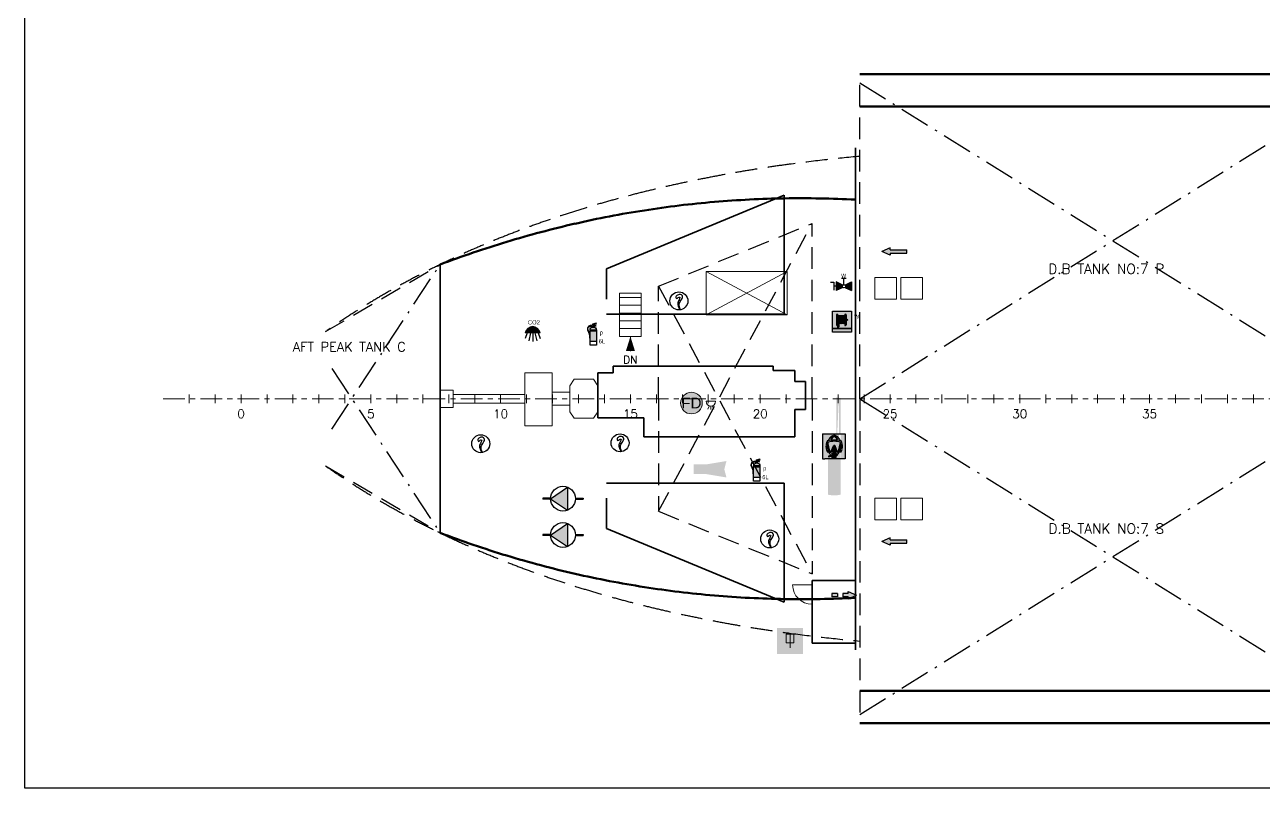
# Model space of a CAD drawing. Header units: millimetres. Extents: x -5000 to 92500, y -73000 to 27580.
# Drawn here: x -5000 to 23627, y -73000 to -55360 of the extents above; entities that cross this region are included whole.
import ezdxf
from ezdxf.enums import TextEntityAlignment as Align

# ---------------------------------------------------------------- set-up
doc = ezdxf.new("R2010")
doc.units = ezdxf.units.MM
for name, pattern in [('CENTER_S', [860, 500, -120, 120, -120]), ('DASHDOT_S', [1150, 700, -200, 50, -200]), ('DASHED_S', [750, 500, -250])]:
    doc.linetypes.add(name, pattern=pattern)
for name, color, linetype, lineweight in [('CENTER', 1, 'CENTER_S', 18), ('DASHDOT', 8, 'DASHDOT_S', 25), ('DASHED', 8, 'DASHED_S', 25), ('DETAIL', 9, 'Continuous', 13), ('DOOR', 4, 'Continuous', 18), ('FRAMES', 7, 'Continuous', 18), ('HULL', 7, 'Continuous', 50), ('STAIR', 6, 'Continuous', 18), ('STRUCT', 7, 'Continuous', 35), ('SYM-FF', 1, 'Continuous', 18), ('SYM-LSA', 3, 'Continuous', 18), ('TEXT', 7, 'Continuous', 18)]:
    doc.layers.add(name, color=color, linetype=linetype, lineweight=lineweight)
for name, color, linetype in [('dotted', 140, 'Continuous'), ('FIRE LINE', 1, 'Continuous'), ('HATCH', 1, 'Continuous'), ('INER2', 151, 'Continuous'), ('SYMBOL', 31, 'Continuous'), ('VENT', 210, 'Continuous')]:
    doc.layers.add(name, color=color, linetype=linetype)
doc.styles.add('ARIAL', font='arial.ttf')
doc.styles.add('ROMANS', font='romans.shx')
doc.styles.add('SHIP', font='arial.ttf')
picture_1 = doc.add_image_def('image8.png', size_in_pixel=(4875, 900))

# ---------------------------------------------------------------- blocks, each defined once
blk = doc.blocks.new('hyd')
at = {"layer": 'FIRE LINE'}
for color, points in [(1, [(1942.494, -4114.805), (1942.122, -4114.633), (1942.122, -4115.111), (1942.494, -4114.939, -0.219445), (1942.463, -4114.872, -0.219445)]), (80, [(1942.608, -4114.805, -0.219445), (1942.639, -4114.872, -0.219445), (1942.608, -4114.939), (1942.981, -4115.111), (1942.981, -4114.633)])]:
    blk.add_hatch(color=color, dxfattribs=at).paths.add_polyline_path(points)
at = {"layer": 'dotted', "color": 6}
for p, q in [((1941.816, -4114.646), (1941.99, -4114.646)), ((1941.99, -4114.646), (1941.99, -4115.098)), ((1942.109, -4114.872), (1941.99, -4114.872)), ((1942.122, -4114.633), (1942.122, -4115.111)), ((1942.495, -4114.805), (1942.122, -4114.633)), ((1942.495, -4114.939), (1942.122, -4115.111)), ((1942.418, -4114.43), (1942.686, -4114.43)), ((1942.552, -4114.784), (1942.552, -4114.43)), ((1942.609, -4114.805), (1942.981, -4114.633)), ((1942.609, -4114.939), (1942.981, -4115.111)), ((1942.981, -4114.633), (1942.981, -4115.111))]:
    blk.add_line(p, q, dxfattribs=at)
blk.add_circle((1942.552, -4114.872), 0.088, dxfattribs=at)
at = {"layer": 'dotted', "color": 6, "style": 'ARIAL'}
blk.add_text('W', height=0.212, dxfattribs=at).set_placement((1942.4, -4114.388))
blk = doc.blocks.new('FPR-WATER FIRE HYDRANT')
at = {"layer": 'VENT', "color": 2, "xscale": 0.45989954711139, "yscale": 0.45989954711139}
blk.add_blockref('hyd', (-893.308, 1892.371), dxfattribs=at)
blk = doc.blocks.new('box')
at = {"layer": 'VENT'}
h = blk.add_hatch(color=1, dxfattribs=at)
h.paths.add_polyline_path([(1943.159, -4115.599), (1942.093, -4115.599), (1942.093, -4116.565), (1943.159, -4116.565)])
h.paths.add_polyline_path([(1942.861, -4116.356, -0.360452), (1942.827, -4116.391), (1942.793, -4116.391), (1942.793, -4115.771), (1942.827, -4115.771, -0.374684), (1942.861, -4115.807), (1942.861, -4116.082), (1942.873, -4116.082, -1), (1942.944, -4116.082, -1), (1942.873, -4116.082), (1942.861, -4116.082)])
h.paths.add_polyline_path([(1942.732, -4116.266), (1942.732, -4115.863, -0.405451), (1942.787, -4115.863), (1942.787, -4116.266, -0.405451)])
h.paths.add_polyline_path([(1942.89, -4116.082, -1), (1942.927, -4116.082, -1)])
h.paths.add_polyline_path([(1942.725, -4116.266, -0.357785), (1942.664, -4116.266), (1942.664, -4115.863, -0.357785), (1942.725, -4115.863)])
h.paths.add_polyline_path([(1942.657, -4116.266, -0.357785), (1942.596, -4116.266), (1942.596, -4115.863, -0.357785), (1942.657, -4115.863)])
h.paths.add_polyline_path([(1942.589, -4116.266, -0.357785), (1942.528, -4116.266), (1942.528, -4115.863, -0.357785), (1942.589, -4115.863)])
h.paths.add_polyline_path([(1942.522, -4116.266, -0.357785), (1942.46, -4116.266), (1942.46, -4115.863, -0.357785), (1942.522, -4115.863)])
h.paths.add_polyline_path([(1942.454, -4116.465), (1942.392, -4116.465), (1942.392, -4115.863, -0.357785), (1942.454, -4115.863)])
h.paths.add_polyline_path([(1942.457, -4116.471), (1942.438, -4116.514), (1942.407, -4116.514), (1942.389, -4116.471)])
h.paths.add_polyline_path([(1942.386, -4116.391), (1942.352, -4116.391, -0.376553), (1942.318, -4116.354), (1942.318, -4115.807, -0.376553), (1942.352, -4115.771), (1942.386, -4115.771)])
blk.add_hatch(color=3, dxfattribs=at).paths.add_polyline_path([(1943.159, -4116.565), (1942.093, -4116.565), (1942.093, -4116.767), (1943.159, -4116.767)])
at = {"layer": 'dotted', "color": 6}
for p, q in [((1942.318, -4115.807), (1942.318, -4116.354)), ((1942.352, -4115.771), (1942.386, -4115.771)), ((1942.352, -4116.391), (1942.386, -4116.391)), ((1942.386, -4115.771), (1942.386, -4116.391)), ((1942.393, -4116.465), (1942.393, -4115.863)), ((1942.454, -4115.863), (1942.454, -4116.465)), ((1942.461, -4116.266), (1942.461, -4115.863)), ((1942.522, -4115.863), (1942.522, -4116.266)), ((1942.529, -4116.266), (1942.529, -4115.863)), ((1942.59, -4115.863), (1942.59, -4116.266)), ((1942.596, -4116.266), (1942.596, -4115.863)), ((1942.658, -4115.863), (1942.658, -4116.266)), ((1942.664, -4116.266), (1942.664, -4115.863)), ((1942.726, -4115.863), (1942.726, -4116.266)), ((1942.732, -4116.266), (1942.732, -4115.863)), ((1942.787, -4115.863), (1942.787, -4116.266)), ((1942.794, -4115.771), (1942.794, -4116.391)), ((1942.794, -4115.771), (1942.828, -4115.771)), ((1942.794, -4116.391), (1942.828, -4116.391)), ((1942.861, -4115.807), (1942.861, -4116.356)), ((1942.861, -4116.082), (1942.945, -4116.082)), ((1942.909, -4116.117), (1942.909, -4116.046)), ((1942.389, -4116.471), (1942.457, -4116.471)), ((1942.407, -4116.514), (1942.389, -4116.471)), ((1942.393, -4116.465), (1942.454, -4116.465)), ((1942.407, -4116.514), (1942.439, -4116.514)), ((1942.439, -4116.514), (1942.457, -4116.471))]:
    blk.add_line(p, q, dxfattribs=at)
for points in [[(1942.094, -4115.599), (1943.16, -4115.599), (1943.16, -4116.767), (1942.094, -4116.767)], [(1942.094, -4116.565), (1943.16, -4116.565), (1943.16, -4116.565), (1942.094, -4116.565)]]:
    blk.add_lwpolyline(points, close=True, dxfattribs=at)
for radius in [0.0356, 0.0187]:
    blk.add_circle((1942.909, -4116.082), radius, dxfattribs=at)
for centre, radius, start, end in [((1942.356, -4115.808), 0.0379, 95.97699, 178.51314), ((1942.356, -4116.353), 0.0379, 181.48686, 264.02301), ((1942.423, -4115.901), 0.0483, 50.62715, 129.37285), ((1942.491, -4115.901), 0.0483, 50.62715, 129.37285), ((1942.491, -4116.228), 0.0483, 230.62715, 309.37285), ((1942.559, -4115.901), 0.0483, 50.62715, 129.37285), ((1942.559, -4116.228), 0.0483, 230.62715, 309.37285), ((1942.627, -4115.901), 0.0483, 50.62715, 129.37285), ((1942.627, -4116.228), 0.0483, 230.62715, 309.37285), ((1942.695, -4115.901), 0.0483, 50.62715, 129.37285), ((1942.695, -4116.228), 0.0483, 230.62715, 309.37285), ((1942.76, -4115.892), 0.0393, 45.84645, 134.15355), ((1942.76, -4116.238), 0.0393, 225.84645, 314.15355), ((1942.824, -4115.808), 0.0379, 1.48686, 84.02301), ((1942.824, -4116.353), 0.0379, 275.97699, 358.51314)]:
    blk.add_arc(centre, radius, start, end, dxfattribs=at)
at = {"layer": 'dotted', "color": 6, "style": 'ARIAL'}
blk.add_text('W', height=0.212, dxfattribs=at).set_placement((1943.305, -4116.011))
blk = doc.blocks.new('FPR-FIRE BOX HOSE WITH NOZZLES')
at = {"layer": 'VENT', "color": 2, "xscale": 0.45989954711139, "yscale": 0.45989954711139}
blk.add_blockref('box', (-893.447, 1893.031), dxfattribs=at)
blk = doc.blocks.new('C0')
at = {"layer": 'HATCH'}
blk.add_hatch(color=253, dxfattribs=at).paths.add_polyline_path([(1941.967, -4087.553), (1942.782, -4087.553, 0.842142)])
at = {"layer": 'dotted', "color": 6}
for p, q in [((1942.07, -4087.553), (1941.958, -4087.873)), ((1942.782, -4087.553), (1941.967, -4087.553)), ((1942.249, -4087.553), (1942.154, -4087.997)), ((1942.375, -4087.553), (1942.375, -4088.027)), ((1942.501, -4087.553), (1942.6, -4087.997)), ((1942.68, -4087.553), (1942.792, -4087.873))]:
    blk.add_line(p, q, dxfattribs=at)
blk.add_arc((1942.375, -4087.623), 0.414, 9.79574, 170.20426, dxfattribs=at)
at = {"layer": 'dotted', "color": 6, "style": 'ARIAL'}
blk.add_text('CO2', height=0.233, dxfattribs=at).set_placement((1942.108, -4087.088))
blk = doc.blocks.new('FPR-SPACE PROTECTED BY CO2')
at = {"layer": 'VENT', "color": 6, "xscale": 0.45989954711139, "yscale": 0.45989954711139}
blk.add_blockref('C0', (-893.297, 1879.866), dxfattribs=at)
blk = doc.blocks.new('POW 6KG')
at = {"layer": 'SYMBOL'}
h = blk.add_hatch(color=1, dxfattribs=at)
edge = h.paths.add_edge_path()
edge.add_line((-2247.284, -963.924), (-2247.634, -963.924))
edge.add_line((-2247.634, -963.924), (-2247.634, -964.082))
edge.add_arc((-2248.466, -964.172), 0.837, 353.77345, 366.22655, ccw=False)
edge.add_line((-2247.634, -964.263), (-2247.634, -964.482))
edge.add_line((-2247.634, -964.482), (-2247.284, -964.482))
edge.add_line((-2247.284, -964.482), (-2247.284, -963.924))
h.paths.add_polyline_path([(-2247.284, -964.696), (-2247.634, -964.696)])
edge = h.paths.add_edge_path()
edge.add_arc((-2247.459, -963.864), 0.175, 90, 172.15004)
edge.add_line((-2247.632, -963.84), (-2247.285, -963.84))
edge.add_arc((-2247.459, -963.864), 0.175, 7.84996, 90)
h = blk.add_hatch(color=256, dxfattribs=at)
edge = h.paths.add_edge_path()
edge.add_line((-2247.42, -963.619), (-2247.303, -963.631))
edge.add_line((-2247.303, -963.631), (-2247.303, -963.619))
edge.add_line((-2247.303, -963.619), (-2247.42, -963.597))
edge.add_line((-2247.42, -963.597), (-2247.42, -963.559))
edge.add_line((-2247.42, -963.559), (-2247.279, -963.514))
edge.add_line((-2247.279, -963.514), (-2247.29, -963.483))
edge.add_line((-2247.29, -963.483), (-2247.501, -963.528))
edge.add_line((-2247.501, -963.528), (-2247.501, -963.615))
at = {"layer": 'dotted', "color": 6}
blk.add_lwpolyline([(-2247.285, -964.695), (-2247.636, -964.695), (-2247.636, -963.863, -0.414214), (-2247.46, -963.688), (-2247.46, -963.688, -0.414214), (-2247.285, -963.863)], format="xyb", close=True, dxfattribs=at)
for points in [[(-2247.285, -963.924), (-2247.636, -963.924)], [(-2247.634, -963.839), (-2247.287, -963.839)], [(-2247.29, -963.483), (-2247.501, -963.528)], [(-2247.501, -963.526), (-2247.501, -963.613)], [(-2247.501, -963.639), (-2247.501, -963.693)], [(-2247.42, -963.559), (-2247.279, -963.513)], [(-2247.42, -963.595), (-2247.42, -963.557)], [(-2247.303, -963.617), (-2247.42, -963.595)], [(-2247.42, -963.617), (-2247.303, -963.629)], [(-2247.42, -963.693), (-2247.42, -963.617)], [(-2247.303, -963.629), (-2247.303, -963.617)], [(-2247.279, -963.513), (-2247.29, -963.483)], [(-2247.67, -964.302), (-2247.643, -964.302)], [(-2247.636, -964.482), (-2247.285, -964.482)]]:
    blk.add_lwpolyline(points, dxfattribs=at)
blk.add_lwpolyline([(-2247.501, -963.693, -0.106872), (-2247.42, -963.693)], format="xyb", dxfattribs=at)
for points, knots in [([(-2247.501, -963.613), (-2247.514, -963.612), (-2247.527, -963.611), (-2247.568, -963.609), (-2247.595, -963.609), (-2247.649, -963.617), (-2247.676, -963.625), (-2247.712, -963.647), (-2247.724, -963.658), (-2247.745, -963.681), (-2247.753, -963.694), (-2247.769, -963.724), (-2247.776, -963.742), (-2247.782, -963.778), (-2247.783, -963.796), (-2247.777, -963.847), (-2247.767, -963.878), (-2247.746, -963.928), (-2247.736, -963.948), (-2247.719, -963.986), (-2247.71, -964.004), (-2247.696, -964.041), (-2247.689, -964.06), (-2247.68, -964.099), (-2247.677, -964.119), (-2247.67, -964.181), (-2247.669, -964.224), (-2247.67, -964.279), (-2247.67, -964.29), (-2247.67, -964.302)], [0.027104, 0.027104, 0.027104, 0.027104, 0.680846, 0.680846, 2.042538, 2.042538, 3.40423, 3.40423, 4.126415, 4.126415, 4.848601, 4.848601, 5.718136, 5.718136, 6.587672, 6.587672, 8.218711, 8.218711, 9.364028, 9.364028, 10.509345, 10.509345, 11.716642, 11.716642, 12.923939, 12.923939, 15.338534, 15.338534, 15.957922, 15.957922, 15.957922, 15.957922]), ([(-2247.643, -964.302), (-2247.642, -964.217), (-2247.64, -964.092), (-2247.717, -963.926), (-2247.781, -963.79), (-2247.688, -963.628), (-2247.575, -963.635), (-2247.501, -963.639)], [0, 0, 0, 0, 297.944458, 438.105277, 661.865253, 788.691466, 1028.865984, 1028.865984, 1028.865984, 1028.865984])]:
    blk.add_open_spline(points, degree=3, knots=knots, dxfattribs=at)
at = {"layer": 'dotted', "color": 6, "style": 'ARIAL'}
for s, height, p in [('p', 0.226, (-2247.106, -964.11)), ('6L', 0.2257, (-2247.155, -964.591))]:
    blk.add_text(s, height=height, dxfattribs=at).set_placement(p)
blk = doc.blocks.new('FPR-FIRE EXTINGUISHER (POWDER)')
at = {"layer": 'dotted', "color": 51, "xscale": 0.45989954711139, "yscale": 0.45989954711139}
blk.add_blockref('POW 6KG', (1033.573, 443.384), dxfattribs=at)
blk = doc.blocks.new('SM')
at = {"layer": 'dotted', "color": 6}
blk.add_circle((1942.533, -4084.514), 0.497, dxfattribs=at)
blk.add_spline([(1942.625, -4085.002), (1942.557, -4084.663), (1942.684, -4084.436), (1942.73, -4084.229), (1942.622, -4084.157), (1942.464, -4084.188), (1942.365, -4084.322), (1942.408, -4084.384), (1942.498, -4084.325), (1942.582, -4084.303), (1942.575, -4084.381), (1942.47, -4084.616), (1942.59, -4085.008)], degree=3, dxfattribs=at)
blk = doc.blocks.new('FPR-SMOKE DETECTOR')
at = {"layer": 'VENT', "color": 6, "xscale": 0.45989954711139, "yscale": 0.45989954711139}
blk.add_blockref('SM', (-893.37, 1878.466), dxfattribs=at)
blk = doc.blocks.new('AUTO_FIRE_ALARM_SPACE')
at = {"true_color": 0xe1232d}
h = blk.add_hatch(color=7, dxfattribs=at)
h.dxf.hatch_style = 1
h.paths.add_polyline_path([(130, 0), (128, 33), (121, 65), (111, 96), (97, 125), (78, 152), (57, 177), (32, 198), (5, 217), (-24, 231), (-55, 241), (-87, 248), (-120, 250), (-153, 248), (-185, 241), (-216, 231), (-245, 217), (-272, 198), (-297, 177), (-318, 152), (-337, 125), (-351, 96), (-361, 65), (-368, 33), (-370, 0), (-368, -33), (-361, -65), (-351, -96), (-337, -125), (-318, -152), (-297, -177), (-272, -198), (-245, -217), (-216, -231), (-185, -241), (-153, -248), (-120, -250), (-87, -248), (-55, -241), (-24, -231), (5, -217), (32, -198), (57, -177), (78, -152), (97, -125), (111, -96), (121, -65), (128, -33)])
for p, q in [((220, 40), (440, 40)), ((290, -70), (260, -140)), ((330, -70), (330, -150)), ((370, -70), (400, -140))]:
    blk.add_line(p, q)
blk.add_circle((-120, 0), 250)
blk.add_arc((330, 40), 110, 180, 360)
at = {"style": 'SHIP'}
blk.add_text('FD', height=250, dxfattribs=at).set_placement((-120, 0), align=Align.MIDDLE_CENTER)
blk = doc.blocks.new('FP')
at = {"layer": 'HATCH'}
blk.add_hatch(color=256, dxfattribs=at).paths.add_polyline_path([(-2247.184, -968.69), (-2247.184, -969.968), (-2248.122, -969.329)])
h = blk.add_hatch(color=256, dxfattribs=at)
h.paths.add_polyline_path([(-2248.548, -969.307), (-2248.121, -969.307, 0.008016), (-2248.122, -969.329, 0.008016), (-2248.121, -969.351), (-2248.548, -969.351)])
h.paths.add_polyline_path([(-2246.748, -969.307), (-2246.322, -969.307), (-2246.322, -969.351), (-2246.748, -969.351, 0.008016), (-2246.748, -969.329, 0.008016)])
at = {"layer": 'dotted', "color": 6}
for p, q in [((-2248.121, -969.329), (-2247.183, -968.69)), ((-2247.183, -968.69), (-2247.183, -969.968)), ((-2248.121, -969.307), (-2248.547, -969.307)), ((-2248.547, -969.307), (-2248.547, -969.351)), ((-2248.121, -969.351), (-2248.547, -969.351)), ((-2248.121, -969.329), (-2247.183, -969.968)), ((-2246.747, -969.307), (-2246.322, -969.307)), ((-2246.747, -969.351), (-2246.322, -969.351))]:
    blk.add_line(p, q, dxfattribs=at)
blk.add_circle((-2247.434, -969.329), 0.687, dxfattribs=at)
at = {"layer": 'SYMBOL'}
blk.add_line((-2246.322, -969.307), (-2246.322, -969.351), dxfattribs=at)
blk = doc.blocks.new('FPR-MAIN FIRE PUMP')
at = {"layer": 'dotted', "color": 51, "xscale": 0.45989954711139, "yscale": 0.45989954711139}
blk.add_blockref('FP', (1033.594, 445.794), dxfattribs=at)
blk = doc.blocks.new('FIRE_ALARM_HORN')
at = {"true_color": 0xe1232d}
h = blk.add_hatch(color=7, dxfattribs=at)
h.dxf.hatch_style = 1
h.paths.add_polyline_path([(-380, -110), (-380, 110), (-100, 110), (380, 190), (330, 0), (380, -190), (-100, -110)])
blk = doc.blocks.new('MANUAL_CALL_POINT')
at = {"true_color": 0xe1232d}
h = blk.add_hatch(color=7, dxfattribs=at)
h.dxf.hatch_style = 1
h.paths.add_polyline_path([(-300, -300), (300, -300), (300, 300), (-300, 300)])
blk.add_line((0, 160), (0, -160))
blk.add_lwpolyline([(-90, -40), (90, -40), (90, 160), (-90, 160)], close=True)
blk = doc.blocks.new('SEG')
at = {"layer": 'INER2'}
h = blk.add_hatch(color=80, dxfattribs=at)
h.paths.add_polyline_path([(-2246.775, -924.431), (-2247.231, -924.227), (-2247.231, -924.334), (-2247.541, -924.334), (-2247.541, -924.529), (-2247.231, -924.529), (-2247.231, -924.636)])
h.paths.add_polyline_path([(-2248.144, -924.334), (-2248.144, -924.529), (-2247.83, -924.529), (-2247.83, -924.334)])
at = {"layer": 'dotted', "color": 6}
for p, q in [((-2248.144, -924.334), (-2248.144, -924.529)), ((-2247.829, -924.334), (-2248.144, -924.334)), ((-2247.829, -924.529), (-2248.144, -924.529)), ((-2247.829, -924.334), (-2247.829, -924.529)), ((-2247.231, -924.334), (-2247.541, -924.334)), ((-2247.541, -924.334), (-2247.541, -924.529)), ((-2247.231, -924.529), (-2247.541, -924.529)), ((-2247.231, -924.334), (-2247.231, -924.227)), ((-2247.231, -924.227), (-2246.775, -924.431)), ((-2247.231, -924.636), (-2246.775, -924.431)), ((-2247.231, -924.529), (-2247.231, -924.636))]:
    blk.add_line(p, q, dxfattribs=at)
blk = doc.blocks.new('FPR-SECONDARY MEANS OR ESCAPE')
at = {"layer": 'dotted', "color": 3, "xscale": 0.45989954711139, "yscale": 0.45989954711139}
blk.add_blockref('SEG', (1033.606, 425.146), dxfattribs=at)
blk = doc.blocks.new('EEB DEVICE')
h = blk.add_hatch(color=102)
h.paths.add_polyline_path([(-2246.729, -957.206), (-2247.994, -957.206), (-2247.994, -958.606), (-2247.852, -958.606), (-2246.871, -958.606), (-2246.729, -958.606)])
edge = h.paths.add_edge_path()
edge.add_arc((-2247.336, -959.091), 1.535, 282.79739, 283.43903, ccw=False)
edge.add_arc((-2246.994, -957.66), 0.0636, 283.43903, 336.96076, ccw=False)
edge.add_arc((-2247.58, -957.91), 0.701, 336.96076, 360, ccw=False)
edge.add_arc((-2247.58, -957.91), 0.701, 360, 383.03924, ccw=False)
edge.add_arc((-2246.994, -958.159), 0.0636, 23.03924, 76.56097, ccw=False)
edge.add_arc((-2247.336, -956.729), 1.535, 76.56097, 80.34325, ccw=False)
edge.add_arc((-2247.556, -958.024), 0.525, 24.4443, 51.12238, ccw=False)
edge.add_arc((-2247.241, -958.415), 0.0228, 51.12238, 129.73854, ccw=False)
at = {"layer": 'SYMBOL'}
h = blk.add_hatch(color=256, dxfattribs=at)
edge = h.paths.add_edge_path()
edge.add_arc((-2247.336, -956.729), 1.535, 80.34325, 85.31086, ccw=False)
edge.add_line((-2247.21, -958.258), (-2247.217, -958.299))
h = blk.add_hatch(color=256, dxfattribs=at)
h.paths.add_polyline_path([(-2247.504, -958.181, 0.028926), (-2247.336, -958.19, 0.028926), (-2247.167, -958.181), (-2247.289, -957.887, 0.666938), (-2247.382, -957.887)])
h.paths.add_polyline_path([(-2247.684, -957.702, 0.084667), (-2247.719, -957.91, 0.098986), (-2247.671, -958.151, 0.017455), (-2247.571, -958.171)])
h.paths.add_polyline_path([(-2246.952, -957.91, 0.084667), (-2246.988, -957.702), (-2247.101, -958.171, 0.017455), (-2247.001, -958.151, 0.098986)])
h = blk.add_hatch(color=256, dxfattribs=at)
edge = h.paths.add_edge_path()
edge.add_arc((-2247.671, -957.909), 0.745, 24.95461, 41.06893)
edge.add_arc((-2247.336, -957.611), 0.296, 40.21477, 72.77977)
edge.add_arc((-2247.253, -957.343), 0.0161, 72.77977, 239.36605)
edge.add_arc((-2247.381, -957.559), 0.235, 300.63395, 346.12015, ccw=False)
edge.add_arc((-2247.176, -957.508), 0.0236, 346.12015, 523.19673, ccw=False)
edge.add_arc((-2247.423, -957.583), 0.235, 16.80327, 57.72715)
edge.add_arc((-2247.276, -957.35), 0.0407, 122.27285, 180, ccw=False)
edge.add_line((-2247.317, -957.35), (-2247.317, -957.267))
edge.add_arc((-2247.328, -957.267), 0.0114, 0, 90)
edge.add_line((-2247.328, -957.256), (-2247.343, -957.256))
edge.add_arc((-2247.343, -957.267), 0.0114, 90, 180)
edge.add_line((-2247.355, -957.267), (-2247.355, -957.35))
edge.add_arc((-2247.396, -957.35), 0.0407, 360, 417.72715, ccw=False)
edge.add_arc((-2247.249, -957.583), 0.235, 122.27285, 163.19673)
edge.add_arc((-2247.496, -957.508), 0.0236, 16.80327, 193.87985, ccw=False)
edge.add_arc((-2247.291, -957.559), 0.235, 193.87985, 239.36605, ccw=False)
edge.add_arc((-2247.419, -957.343), 0.0161, 300.63395, 467.22023)
edge.add_arc((-2247.336, -957.611), 0.296, 107.22023, 139.78523)
edge.add_arc((-2247, -957.909), 0.745, 138.93107, 155.04539)
edge.add_arc((-2247.336, -959.091), 1.535, 257.20261, 270, ccw=False)
edge.add_arc((-2247.336, -959.091), 1.535, 270, 282.79739, ccw=False)
at = {"layer": 'dotted', "color": 6}
for p, q in [((-2247.993, -957.206), (-2246.728, -957.206)), ((-2247.993, -957.206), (-2247.993, -958.606)), ((-2247.57, -958.172), (-2247.683, -957.702)), ((-2247.354, -957.267), (-2247.354, -957.35)), ((-2247.342, -957.256), (-2247.327, -957.256)), ((-2247.316, -957.267), (-2247.316, -957.35)), ((-2247.1, -958.172), (-2246.987, -957.702)), ((-2246.728, -957.206), (-2246.728, -958.606)), ((-2247.503, -958.181), (-2247.381, -957.888)), ((-2247.469, -958.29), (-2247.469, -958.258)), ((-2247.469, -958.325), (-2247.469, -958.315)), ((-2247.469, -958.368), (-2247.469, -958.358)), ((-2247.468, -958.414), (-2247.468, -958.403)), ((-2247.166, -958.181), (-2247.288, -957.888)), ((-2247.231, -958.406), (-2247.232, -958.415)), ((-2247.226, -958.374), (-2247.225, -958.364)), ((-2247.221, -958.331), (-2247.221, -958.321)), ((-2247.216, -958.299), (-2247.209, -958.258)), ((-2247.993, -958.606), (-2247.851, -958.606)), ((-2246.87, -958.606), (-2247.851, -958.606)), ((-2246.728, -958.606), (-2246.87, -958.606))]:
    blk.add_line(p, q, dxfattribs=at)
for points in [[(-2247.735, -958.184, 0.237873), (-2247.691, -958.221, 0.058706), (-2247.335, -958.263, 0.058706), (-2246.978, -958.221, 0.237873), (-2246.934, -958.184, 0.100868), (-2246.878, -957.91, 0.100868), (-2246.934, -957.636, 0.237873), (-2246.978, -957.599, 0.058706), (-2247.335, -957.557, 0.058706), (-2247.691, -957.599, 0.237873), (-2247.735, -957.636, 0.100868), (-2247.791, -957.91, 0.100868)], [(-2247.67, -958.152, 0.0579), (-2247.335, -958.191, 0.0579), (-2246.999, -958.152, 0.098986), (-2246.951, -957.91, 0.098986), (-2246.999, -957.669, 0.0579), (-2247.335, -957.63, 0.0579), (-2247.67, -957.669, 0.098986), (-2247.718, -957.91, 0.098986)]]:
    blk.add_lwpolyline(points, format="xyb", close=True, dxfattribs=at)
for centre, radius, start, end in [((-2246.999, -957.909), 0.745, 138.93107, 155.04539), ((-2247.335, -957.611), 0.296, 107.22023, 139.78523), ((-2247.495, -957.508), 0.0236, 166.12015, 343.19673), ((-2247.29, -957.559), 0.235, 120.63395, 166.12015), ((-2247.247, -957.583), 0.235, 122.27285, 163.19673), ((-2247.418, -957.343), 0.0161, 300.63395, 107.22023), ((-2247.335, -957.907), 0.0506, 22.59836, 157.40164), ((-2247.394, -957.35), 0.0407, 302.27285, 0), ((-2247.342, -957.267), 0.0114, 90, 180), ((-2247.327, -957.267), 0.0114, 0, 90), ((-2247.275, -957.35), 0.0407, 180, 237.72715), ((-2247.422, -957.583), 0.235, 16.80327, 57.72715), ((-2247.252, -957.343), 0.0161, 72.77977, 239.36605), ((-2247.379, -957.559), 0.235, 13.87985, 59.36605), ((-2247.335, -957.611), 0.296, 40.21477, 72.77977), ((-2247.175, -957.508), 0.0236, 196.80327, 13.87985), ((-2247.67, -957.909), 0.745, 24.95461, 41.06893), ((-2247.627, -958.465), 0.0245, 131.40193, 303.6254), ((-2247.638, -958.453), 0.00886, 110.23863, 131.40193), ((-2247.577, -958.618), 0.185, 80.87512, 110.23863), ((-2246.913, -957.909), 0.787, 204.50944, 218.67369), ((-2247.514, -958.717), 0.252, 88.65401, 113.17595), ((-2247.544, -958.414), 0.022, 260.87512, 38.67369), ((-2247.507, -958.401), 0.0639, 268.65401, 318.38353), ((-2247.464, -958.315), 0.00504, 113.82792, 180.48619), ((-2247.464, -958.325), 0.00504, 180.48619, 294.76875), ((-2247.464, -958.357), 0.00504, 118.6274, 180.48619), ((-2247.464, -958.368), 0.00504, 180.48619, 300.11748), ((-2247.463, -958.403), 0.00504, 126.72511, 180.48619), ((-2247.463, -958.414), 0.00504, 180.48619, 309.43684), ((-2247.24, -958.415), 0.0228, 230.26146, 308.87762), ((-2247.238, -958.414), 0.00642, 230.10026, 352.27717), ((-2247.231, -958.373), 0.00504, 237.20633, 352.27717), ((-2247.236, -958.406), 0.00504, 352.27717, 51.51452), ((-2247.227, -958.331), 0.00504, 241.55217, 0), ((-2247.23, -958.363), 0.00504, 352.27717, 58.48779), ((-2247.555, -958.025), 0.525, 308.87762, 335.5557), ((-2247.227, -958.321), 0.00504, 0, 62.52976)]:
    blk.add_arc(centre, radius, start, end, dxfattribs=at)
blk.add_ellipse((-2247.351, -958.499), major_axis=(0.0818, 0), ratio=0.603752, dxfattribs=at)
for points, knots in [([(-2247.216, -958.299), (-2247.245, -958.284), (-2247.273, -958.276), (-2247.338, -958.266), (-2247.375, -958.266), (-2247.431, -958.277), (-2247.45, -958.282), (-2247.469, -958.29)], [7.148644, 7.148644, 7.148644, 7.148644, 7.583437, 7.583437, 8.173653, 8.173653, 8.461241, 8.461241, 8.461241, 8.461241]), ([(-2247.224, -958.316), (-2247.254, -958.301), (-2247.284, -958.293), (-2247.351, -958.285), (-2247.389, -958.286), (-2247.44, -958.3), (-2247.453, -958.304), (-2247.466, -958.31)], [7.146617, 7.146617, 7.146617, 7.146617, 7.643057, 7.643057, 8.27089, 8.27089, 8.485175, 8.485175, 8.485175, 8.485175]), ([(-2247.227, -958.359), (-2247.228, -958.358), (-2247.229, -958.357), (-2247.267, -958.335), (-2247.304, -958.327), (-2247.378, -958.324), (-2247.416, -958.329), (-2247.457, -958.348), (-2247.462, -958.351), (-2247.466, -958.353)], [7.053159, 7.053159, 7.053159, 7.053159, 7.073403, 7.073403, 7.78673, 7.78673, 8.500057, 8.500057, 8.587709, 8.587709, 8.587709, 8.587709]), ([(-2247.232, -958.402), (-2247.242, -958.394), (-2247.251, -958.389), (-2247.284, -958.373), (-2247.307, -958.367), (-2247.356, -958.362), (-2247.38, -958.364), (-2247.425, -958.375), (-2247.447, -958.384), (-2247.466, -958.399)], [6.93153, 6.93153, 6.93153, 6.93153, 7.164429, 7.164429, 7.705806, 7.705806, 8.247183, 8.247183, 8.740097, 8.740097, 8.740097, 8.740097]), ([(-2247.24, -958.499), (-2247.24, -958.487), (-2247.244, -958.474), (-2247.257, -958.455), (-2247.266, -958.446), (-2247.299, -958.425), (-2247.329, -958.419), (-2247.388, -958.422), (-2247.417, -958.43), (-2247.45, -958.459), (-2247.459, -958.473), (-2247.465, -958.506), (-2247.46, -958.524), (-2247.44, -958.55), (-2247.427, -958.559), (-2247.384, -958.579), (-2247.349, -958.581), (-2247.296, -958.57), (-2247.276, -958.561), (-2247.249, -958.534), (-2247.24, -958.517), (-2247.24, -958.499)], [0, 0, 0, 0, 0.379825, 0.379825, 0.75965, 0.75965, 1.645797, 1.645797, 2.531943, 2.531943, 3.045577, 3.045577, 3.559212, 3.559212, 4.072846, 4.072846, 5.060809, 5.060809, 5.725486, 5.725486, 6.283185, 6.283185, 6.283185, 6.283185]), ([(-2247.229, -958.336), (-2247.262, -958.318), (-2247.295, -958.31), (-2247.365, -958.304), (-2247.403, -958.307), (-2247.448, -958.323), (-2247.455, -958.326), (-2247.462, -958.329)], [7.123347, 7.123347, 7.123347, 7.123347, 7.712327, 7.712327, 8.383343, 8.383343, 8.507126, 8.507126, 8.507126, 8.507126]), ([(-2247.234, -958.377), (-2247.238, -958.375), (-2247.242, -958.372), (-2247.28, -958.352), (-2247.315, -958.345), (-2247.386, -958.344), (-2247.421, -958.351), (-2247.457, -958.37), (-2247.459, -958.371), (-2247.461, -958.372)], [7.029225, 7.029225, 7.029225, 7.029225, 7.115525, 7.115525, 7.847612, 7.847612, 8.579699, 8.579699, 8.618124, 8.618124, 8.618124, 8.618124]), ([(-2247.242, -958.419), (-2247.254, -958.409), (-2247.267, -958.402), (-2247.303, -958.387), (-2247.328, -958.383), (-2247.378, -958.383), (-2247.404, -958.388), (-2247.438, -958.403), (-2247.45, -958.41), (-2247.46, -958.418)], [6.909782, 6.909782, 6.909782, 6.909782, 7.254871, 7.254871, 7.870801, 7.870801, 8.486731, 8.486731, 8.789435, 8.789435, 8.789435, 8.789435]), ([(-2247.254, -958.433), (-2247.265, -958.424), (-2247.277, -958.418), (-2247.31, -958.404), (-2247.334, -958.401), (-2247.381, -958.402), (-2247.404, -958.407), (-2247.438, -958.424), (-2247.45, -958.432), (-2247.459, -958.443)], [6.913286, 6.913286, 6.913286, 6.913286, 7.277458, 7.277458, 7.904956, 7.904956, 8.543937, 8.543937, 8.927274, 8.927274, 8.927274, 8.927274])]:
    blk.add_open_spline(points, degree=3, knots=knots, dxfattribs=at)
blk = doc.blocks.new('FPR-EMERGENCY ESCAPE B.DEVICE')
at = {"layer": 'dotted', "color": 51, "xscale": 0.45989954711139, "yscale": 0.45989954711139}
blk.add_blockref('EEB DEVICE', (1033.56, 440.541), dxfattribs=at)
blk = doc.blocks.new('arro')
at = {"layer": 'INER2'}
blk.add_hatch(color=80, dxfattribs=at).paths.add_polyline_path([(1721.956, -4085.057), (1721.956, -4085.164), (1721.044, -4085.164), (1721.043, -4085.359), (1721.956, -4085.359), (1721.956, -4085.465), (1722.413, -4085.261)])
at = {"layer": 'dotted', "color": 6}
for p, q in [((1721.957, -4085.164), (1721.044, -4085.164)), ((1721.044, -4085.164), (1721.044, -4085.359)), ((1721.957, -4085.359), (1721.044, -4085.359)), ((1721.957, -4085.164), (1721.957, -4085.057)), ((1721.957, -4085.057), (1722.413, -4085.261)), ((1721.957, -4085.465), (1722.413, -4085.261)), ((1721.957, -4085.359), (1721.957, -4085.465))]:
    blk.add_line(p, q, dxfattribs=at)
blk = doc.blocks.new('FPR-PRIMARY MEANS OF ESCAPE')
at = {"layer": 'VENT', "color": 1, "xscale": 0.45989954711139, "yscale": 0.45989954711139}
blk.add_blockref('arro', (-791.822, 1878.81), dxfattribs=at)

msp = doc.modelspace()

# ---------------------------------------------------------------- hatches: boundary and pattern name
at = {"layer": 'STAIR'}
h = msp.add_hatch(color=7, dxfattribs=at)
h.dxf.hatch_style = 1
h.paths.add_polyline_path([(9000, -62560), (8897, -62894), (9103, -62894)])

# ---------------------------------------------------------------- linework, layer by layer
at = {"layer": 'CENTER'}
msp.add_line((-1800, -64000), (88200, -64000), dxfattribs=at)
at = {"layer": 'DASHDOT'}
for p, q in [((14300, -64000), (26000, -56700)), ((14300, -56700), (26000, -64000)), ((2100, -64700), (4600, -60900)), ((2100, -63300), (4600, -67100)), ((14300, -64000), (26000, -71300)), ((14300, -71300), (26000, -64000))]:
    msp.add_line(p, q, dxfattribs=at)
at = {"layer": 'DASHED'}
for p, q in [((14300, -64000), (14300, -56600)), ((9650, -61400), (13200, -59950)), ((9650, -66600), (13200, -59950)), ((13200, -64000), (13200, -59950)), ((1950, -62450), (4600, -60900)), ((9650, -61400), (13200, -68050)), ((9650, -64000), (9650, -61400)), ((9650, -64000), (9650, -66600)), ((13200, -64000), (13200, -68050)), ((14300, -64000), (14300, -71400)), ((1950, -65550), (4600, -67100)), ((9650, -66600), (13200, -68050))]:
    msp.add_line(p, q, dxfattribs=at)
for centre, radius, start, end in [((17050, -91036), 32747, 97.6907, 100.5654), ((17674, -95656), 37408, 95.174, 97.6907), ((16652, -88903), 30576, 100.5654, 103.6444), ((15718, -85056), 26618, 103.6444, 107.1811), ((15192, -83356), 24839, 107.1811, 110.9714), ((14097, -80498), 21778, 110.9714, 115.294), ((13541, -79322), 20477, 115.294, 119.8916), ((12538, -77577), 18464, 119.8916, 124.9898), ((12538, -50423), 18464, 235.0102, 240.1084), ((13541, -48678), 20477, 240.1084, 244.706), ((14097, -47502), 21778, 244.706, 249.0286), ((15192, -44644), 24839, 249.0286, 252.8189), ((15718, -42944), 26618, 252.8189, 256.3556), ((16652, -39097), 30576, 256.3556, 259.4346), ((17050, -36964), 32747, 259.4346, 262.3093), ((17674, -32344), 37408, 262.3093, 264.826)]:
    msp.add_arc(centre, radius, start, end, dxfattribs=at)
at = {"layer": 'DETAIL'}
for p, q in [((12620, -61060), (10750, -61060)), ((10750, -61060), (10750, -62060)), ((10750, -62060), (12620, -61060)), ((10750, -61060), (12620, -62060)), ((12620, -62060), (12620, -61060)), ((15150, -61200), (14650, -61200)), ((14650, -61200), (14650, -61700)), ((15150, -61700), (15150, -61200)), ((15750, -61200), (15250, -61200)), ((15250, -61200), (15250, -61700)), ((15750, -61700), (15750, -61200)), ((14650, -61700), (15150, -61700)), ((15250, -61700), (15750, -61700)), ((10750, -62060), (12620, -62060)), ((7190, -63400), (6560, -63400)), ((6560, -63400), (6560, -64625)), ((7190, -64625), (7190, -63400)), ((7700, -63550), (7600, -63700)), ((8150, -63550), (7700, -63550)), ((8250, -63700), (8150, -63550)), ((4900, -63800), (4600, -63800)), ((4600, -63800), (4600, -64200)), ((4900, -64200), (4900, -63800)), ((7600, -63700), (7600, -64300)), ((8250, -64300), (8250, -63700)), ((4900, -63900), (6560, -63900)), ((4900, -64100), (6560, -64100)), ((7600, -63850), (7190, -63850)), ((7190, -63850), (7190, -64150)), ((7600, -64150), (7600, -63850)), ((8450, -64000), (8450, -64000)), ((8450, -64000), (8450, -64000)), ((4600, -64200), (4900, -64200)), ((7190, -64150), (7600, -64150)), ((7600, -64300), (7700, -64450)), ((8150, -64450), (8250, -64300)), ((6560, -64625), (7190, -64625)), ((7700, -64450), (8150, -64450)), ((14650, -66300), (15150, -66300)), ((14650, -66800), (14650, -66300)), ((15150, -66300), (15150, -66800)), ((15250, -66300), (15750, -66300)), ((15250, -66800), (15250, -66300)), ((15750, -66300), (15750, -66800)), ((15150, -66800), (14650, -66800)), ((15750, -66800), (15250, -66800))]:
    msp.add_line(p, q, dxfattribs=at)
at = {"layer": 'DOOR'}
msp.add_line((13200, -68300), (12750, -68300), dxfattribs=at)
msp.add_arc((13200, -68300), 450, 180, 270, dxfattribs=at)
at = {"layer": 'FRAMES'}
for p, q in [((-1200, -64100), (-1200, -63900)), ((-600, -64100), (-600, -63900)), ((0, -64100), (0, -63900)), ((600, -64100), (600, -63900)), ((1200, -64100), (1200, -63900)), ((1800, -64100), (1800, -63900)), ((2400, -64100), (2400, -63900)), ((3000, -64100), (3000, -63900)), ((3600, -64100), (3600, -63900)), ((4200, -64100), (4200, -63900)), ((4800, -64100), (4800, -63900)), ((5400, -64100), (5400, -63900)), ((6000, -64100), (6000, -63900)), ((6600, -64100), (6600, -63900)), ((7200, -64100), (7200, -63900)), ((7800, -64100), (7800, -63900)), ((8400, -64100), (8400, -63900)), ((9000, -64100), (9000, -63900)), ((9600, -64100), (9600, -63900)), ((10200, -64100), (10200, -63900)), ((10800, -64100), (10800, -63900)), ((11400, -64100), (11400, -63900)), ((12000, -64100), (12000, -63900)), ((12600, -64100), (12600, -63900)), ((13200, -64100), (13200, -63900)), ((13800, -64100), (13800, -63900)), ((14400, -64100), (14400, -63900)), ((15000, -64100), (15000, -63900)), ((15600, -64100), (15600, -63900)), ((16200, -64100), (16200, -63900)), ((16800, -64100), (16800, -63900)), ((17400, -64100), (17400, -63900)), ((18000, -64100), (18000, -63900)), ((18600, -64100), (18600, -63900)), ((19200, -64100), (19200, -63900)), ((19800, -64100), (19800, -63900)), ((20400, -64100), (20400, -63900)), ((21000, -64100), (21000, -63900)), ((21600, -64100), (21600, -63900)), ((22200, -64100), (22200, -63900)), ((22800, -64100), (22800, -63900)), ((23400, -64100), (23400, -63900))]:
    msp.add_line(p, q, dxfattribs=at)
at = {"layer": 'HULL'}
for p, q in [((14300, -56500), (70000, -56500)), ((14300, -57250), (63300, -57250)), ((14300, -70750), (63300, -70750)), ((14300, -71500), (70000, -71500))]:
    msp.add_line(p, q, dxfattribs=at)
for centre, radius, start, end in [((12912, -82653), 23284, 94.8572, 98.871), ((12934, -82909), 23541, 90.8871, 94.8572), ((12949, -83865), 24497, 87.0719, 90.8871), ((12905, -82608), 23238, 98.871, 102.8929), ((12952, -82812), 23448, 102.8929, 106.8787), ((13203, -83640), 24313, 106.8787, 110.7228), ((13203, -44360), 24313, 249.2772, 253.1213), ((12952, -45188), 23448, 253.1213, 257.1071), ((12905, -45392), 23238, 257.1071, 261.129), ((12912, -45347), 23284, 261.129, 265.1428), ((12934, -45091), 23541, 265.1428, 269.1129), ((12949, -44135), 24497, 269.1129, 272.9281)]:
    msp.add_arc(centre, radius, start, end, dxfattribs=at)
at = {"layer": 'STAIR'}
for p, q in [((9250, -61560), (8750, -61560)), ((8750, -61560), (8750, -62560)), ((8750, -61660), (9250, -61660)), ((9250, -62560), (9250, -61560)), ((8750, -61840), (9250, -61840)), ((8750, -62020), (9250, -62020)), ((8750, -62200), (9250, -62200)), ((8750, -62380), (9250, -62380)), ((8750, -62560), (9250, -62560)), ((9000, -62900), (9000, -62560))]:
    msp.add_line(p, q, dxfattribs=at)
at = {"layer": 'STRUCT'}
for p, q in [((14200, -64000), (14200, -58200)), ((8450, -61000), (12550, -59300)), ((12550, -59300), (12550, -62050)), ((4600, -64000), (4600, -60900)), ((8450, -61700), (8450, -61000)), ((12550, -62050), (8450, -62050)), ((8600, -63400), (8600, -63250)), ((8600, -63250), (12300, -63250)), ((12300, -63250), (12300, -63350)), ((8250, -64440), (8250, -63400)), ((8250, -63400), (8600, -63400)), ((12300, -63350), (12800, -63350)), ((12800, -63350), (12800, -63600)), ((12800, -63600), (13050, -63600)), ((13050, -63600), (13050, -64250)), ((4600, -64000), (4600, -67100)), ((14200, -64000), (14200, -69800)), ((13050, -64250), (12800, -64250)), ((12800, -64250), (12800, -64880)), ((9310, -64440), (8250, -64440)), ((9310, -64880), (9310, -64440)), ((12800, -64880), (9310, -64880)), ((12550, -65950), (8450, -65950)), ((12550, -68700), (12550, -65950)), ((8450, -66300), (8450, -67000)), ((8450, -67000), (12550, -68700)), ((13200, -68200), (14200, -68200)), ((14200, -68200), (13200, -68200)), ((13200, -68200), (13200, -69650)), ((14200, -69650), (14200, -68200)), ((13200, -69650), (14200, -69650))]:
    msp.add_line(p, q, dxfattribs=at)

# ---------------------------------------------------------------- block references
at = {"layer": 'SYM-FF', "xscale": 906.54, "yscale": 906.54}
for name, p in [('FPR-WATER FIRE HYDRANT', (13870, -61350)), ('FPR-SMOKE DETECTOR', (10120, -61740)), ('FPR-FIRE BOX HOSE WITH NOZZLES', (13920, -62220)), ('FPR-SPACE PROTECTED BY CO2', (6740, -62480)), ('FPR-FIRE EXTINGUISHER (POWDER)', (8170, -62510)), ('FPR-SMOKE DETECTOR', (5540, -65040)), ('FPR-SMOKE DETECTOR', (8760, -65020)), ('FPR-FIRE EXTINGUISHER (POWDER)', (11950, -65650)), ('FPR-MAIN FIRE PUMP', (7440, -66310)), ('FPR-MAIN FIRE PUMP', (7440, -67150)), ('FPR-SMOKE DETECTOR', (12220, -67240))]:
    msp.add_blockref(name, p, dxfattribs=at)
at = {"layer": 'SYM-FF'}
for name, p in [('AUTO_FIRE_ALARM_SPACE', (10530, -64100)), ('FIRE_ALARM_HORN', (10840, -65630)), ('MANUAL_CALL_POINT', (12690, -69600))]:
    msp.add_blockref(name, p, dxfattribs=at)
at = {"layer": 'SYM-LSA', "xscale": 906.54, "yscale": 906.54, "rotation": 180}
for p in [(15100, -60600), (15100, -67300)]:
    msp.add_blockref('FPR-PRIMARY MEANS OF ESCAPE', p, dxfattribs=at)
at = {"layer": 'SYM-LSA', "xscale": 906.54, "yscale": 906.54}
for name, p in [('FPR-EMERGENCY ESCAPE B.DEVICE', (13700, -65100)), ('FPR-SECONDARY MEANS OR ESCAPE', (13940, -68540))]:
    msp.add_blockref(name, p, dxfattribs=at)

# ---------------------------------------------------------------- texts
at = {"layer": 'FRAMES', "style": 'ROMANS'}
for s, p in [('0', (0, -64350)), ('5', (3000, -64350)), ('10', (6000, -64350)), ('15', (9000, -64350)), ('20', (12000, -64350)), ('25', (15000, -64350)), ('30', (18000, -64350)), ('35', (21000, -64350))]:
    msp.add_text(s, height=200, dxfattribs=at).set_placement(p, align=Align.MIDDLE_CENTER)
at = {"layer": 'TEXT', "style": 'ROMANS'}
for s, height, p in [('D.B TANK NO:7 P', 230, (20000, -61000)), ('AFT PEAK TANK C', 220, (2500, -62800)), ('DN', 180, (9000, -63100)), ('D.B TANK NO:7 S', 230, (20000, -67000))]:
    msp.add_text(s, height=height, dxfattribs=at).set_placement(p, align=Align.MIDDLE_CENTER)

# ---------------------------------------------------------------- pictures from other files: only their frames are drawn
at = {"layer": '0-REFERENCE-IMAGE'}
image = msp.add_image(picture_1, insert=(-5000, -73000), size_in_units=(97500, 18000), dxfattribs=dict(at, fade=50))

doc.saveas('drawing.dxf')
